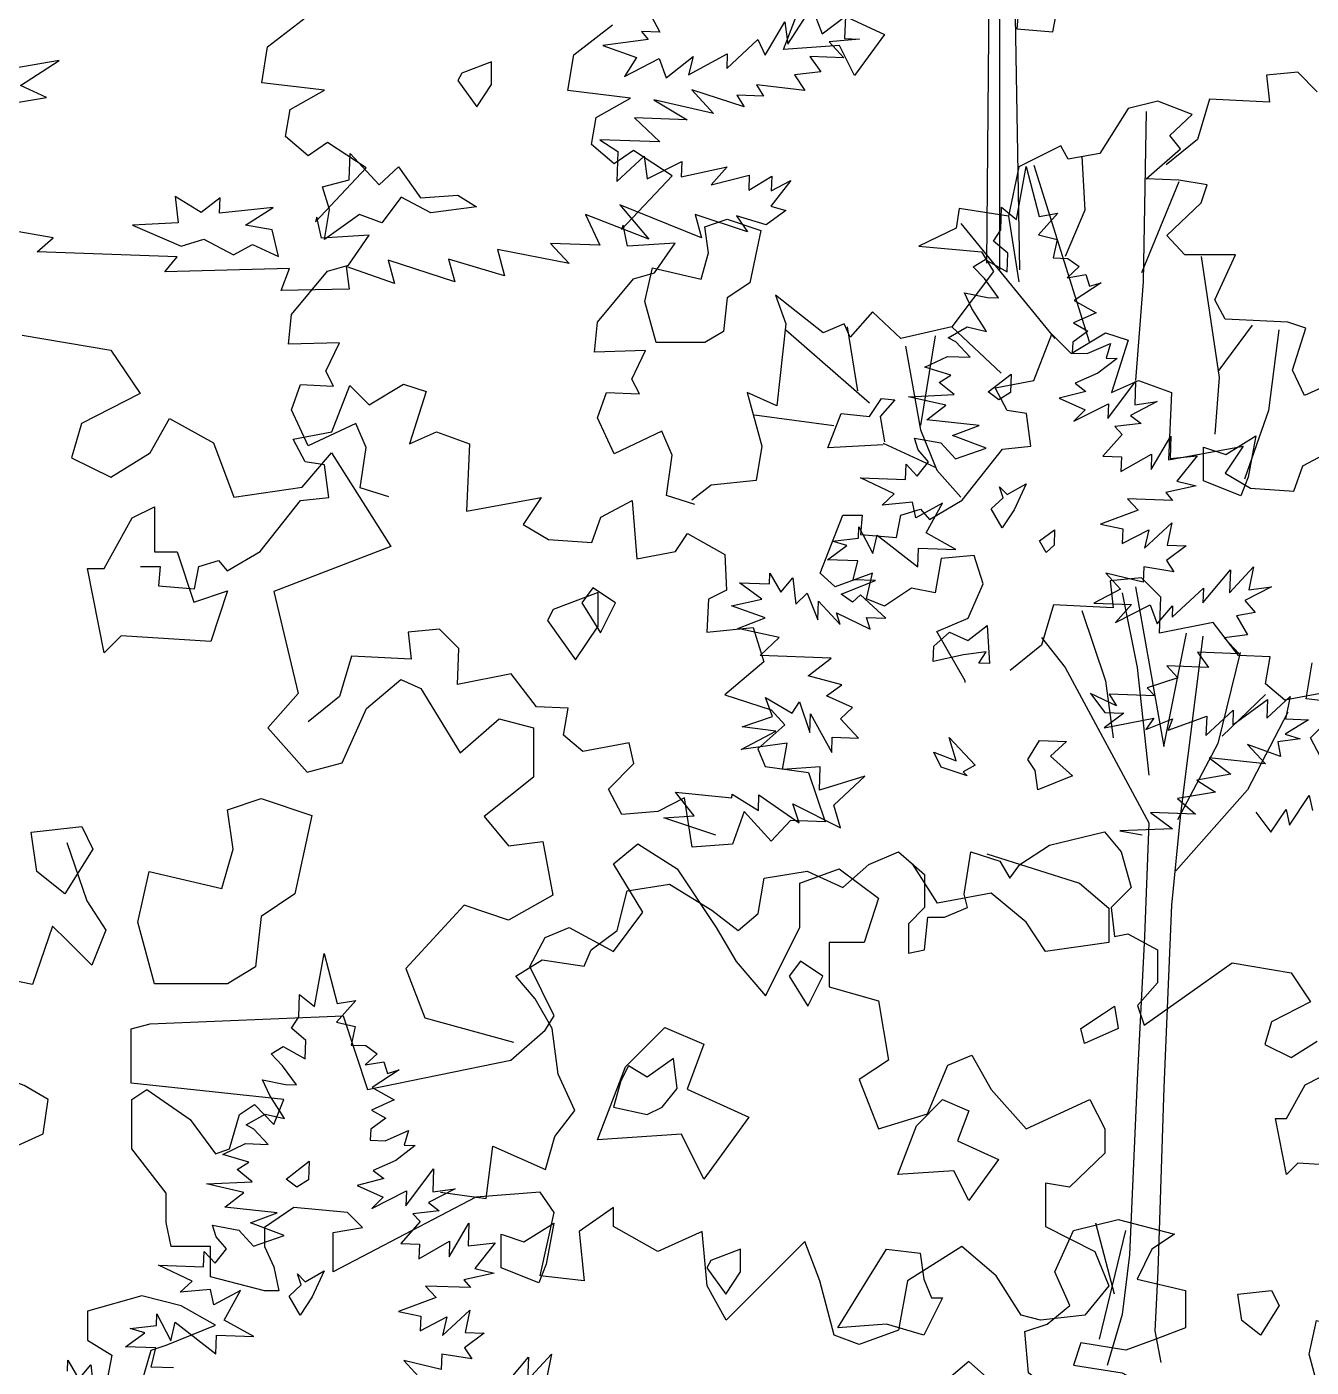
# Model space of a CAD drawing. Header units: inches. Extents: x -11 to 128, y 7 to 56.
# Drawn here: x 60.8733 to 61.2803, y 22.0863 to 22.5109 of the extents above; entities that cross this region are included whole.
import ezdxf

# ---------------------------------------------------------------- set-up
doc = ezdxf.new("R2010")
doc.units = ezdxf.units.IN
doc.header["$MEASUREMENT"] = 0
doc.layers.add('CAY', color=94, linetype='Continuous')
doc.layers.add('CAY-3', color=61, linetype='Continuous')
picture_1 = doc.add_image_def('image1.jpg', size_in_pixel=(1680, 1093))

# ---------------------------------------------------------------- blocks, each defined once
blk = doc.blocks.new('A$C76451831')
at = {"layer": 'CAY'}
for p, q in [((4659.22, 1729.96), (4665.97, 1767.35)), ((4665.97, 1767.35), (4675.16, 1732.12)), ((4648.09, 1722.64), (4648.64, 1738.49)), ((4648.64, 1738.49), (4659.22, 1729.96)), ((4688.38, 1734.38), (4674.7, 1718.99)), ((4675.16, 1732.12), (4688.38, 1734.38)), ((4642.83, 1714.67), (4648.09, 1722.64)), ((4652.95, 1706.15), (4642.83, 1714.67)), ((4674.7, 1718.99), (4687.73, 1715.82)), ((4687.73, 1715.82), (4685.01, 1702.77)), ((4652.49, 1693.02), (4652.95, 1706.15)), ((4685.01, 1702.77), (4695.42, 1702.4)), ((4628.6, 1696.58), (4636.94, 1701.73)), ((4636.46, 1688.14), (4628.6, 1696.58)), ((4636.94, 1701.73), (4652.49, 1693.02)), ((4703.37, 1696.69), (4694.94, 1688.82)), ((4695.42, 1702.4), (4703.37, 1696.69)), ((4646.41, 1674.65), (4636.46, 1688.14)), ((4694.94, 1688.82), (4708.16, 1691.08)), ((4718.84, 1685.27), (4699.82, 1672.78)), ((4708.16, 1691.08), (4710.59, 1682.83)), ((4710.59, 1682.83), (4718.84, 1685.27)), ((4627.57, 1667.15), (4622.52, 1678.2)), ((4622.52, 1678.2), (4638.72, 1674.92)), ((4638.72, 1674.92), (4646.41, 1674.65)), ((4637.88, 1650.92), (4627.57, 1667.15)), ((4699.82, 1672.78), (4715.38, 1664.08)), ((4715.38, 1664.08), (4699.27, 1656.94)), ((4699.27, 1656.94), (4709.49, 1651.14)), ((3957.41, 1648.35), (4019.91, 1637.74)), ((4610.99, 1646.42), (4624.4, 1654.11)), ((4616.33, 1643.51), (4610.99, 1646.42)), ((4624.4, 1654.11), (4637.88, 1650.92)), ((4709.49, 1651.14), (4698.79, 1643.35)), ((4019.91, 1637.74), (4040.55, 1607.06)), ((4626.37, 1632.73), (4616.33, 1643.51)), ((4698.79, 1643.35), (4698.52, 1635.65)), ((4708.93, 1635.29), (4725.5, 1642.42)), ((4725.5, 1642.42), (4722.42, 1632.1)), ((4594.41, 1625.69), (4610.53, 1633.29)), ((4610.53, 1633.29), (4626.37, 1632.73)), ((4698.52, 1635.65), (4708.93, 1635.29)), ((4730.11, 1631.83), (4716.61, 1621.42)), ((4722.42, 1632.1), (4730.11, 1631.83)), ((4612.79, 1620.06), (4594.41, 1625.69)), ((4604.45, 1614.91), (4612.79, 1620.06)), ((4716.61, 1621.42), (4700.5, 1614.28)), ((4615.03, 1606.38), (4604.45, 1614.91)), ((4708, 1608.58), (4689.26, 1603.79)), ((4700.5, 1614.28), (4708, 1608.58)), ((4723.65, 1589.44), (4743.14, 1615.51)), ((4743.14, 1615.51), (4742.57, 1599.21)), ((4040.55, 1607.06), (3999.28, 1585.83)), ((4582.8, 1604.79), (4615.03, 1606.38)), ((4609.33, 1598.88), (4582.8, 1604.79)), ((4595.82, 1588.47), (4609.33, 1598.88)), ((4689.26, 1603.79), (4707.54, 1595.45)), ((4699.56, 1587.56), (4724.01, 1599.86)), ((4724.01, 1599.86), (4723.65, 1589.44)), ((4758.5, 1601.37), (4739.58, 1591.61)), ((4742.57, 1599.21), (4758.5, 1601.37)), ((4047.62, 1565.18), (4061.19, 1589.37)), ((4061.19, 1589.37), (4092.44, 1572.26)), ((4707.54, 1595.45), (4699.56, 1587.56)), ((4739.58, 1591.61), (4747.09, 1585.91)), ((3999.28, 1585.83), (3992.2, 1561.64)), ((4632.84, 1584.45), (4595.82, 1588.47)), ((4614.02, 1577.41), (4632.84, 1584.45)), ((4747.09, 1585.91), (4728.44, 1583.84)), ((4728.44, 1583.84), (4733.68, 1578.21)), ((4092.44, 1572.26), (4106.59, 1533.92)), ((4587.22, 1575.62), (4605.68, 1572.26)), ((4589.65, 1567.38), (4587.22, 1575.62)), ((4605.68, 1572.26), (4616.16, 1561.01)), ((4637.72, 1568.42), (4614.02, 1577.41)), ((4733.68, 1578.21), (4720, 1562.82)), ((4754.11, 1553.47), (4768.07, 1577.01)), ((4768.07, 1577.01), (4767.52, 1561.16)), ((3992.2, 1561.64), (4019.91, 1548.08)), ((4019.91, 1548.08), (4047.62, 1565.18)), ((4154.94, 1541), (4175.57, 1565.18)), ((4175.57, 1565.18), (4217.44, 1499.12)), ((4597.06, 1558.96), (4589.65, 1567.38)), ((4616.16, 1561.01), (4637.72, 1568.42)), ((4720, 1562.82), (4733.12, 1562.37)), ((4732.76, 1551.95), (4754.49, 1564.34)), ((4733.12, 1562.37), (4732.76, 1551.95)), ((4754.49, 1564.34), (4754.11, 1553.47)), ((4767.52, 1561.16), (4786.63, 1563.22)), ((4786.63, 1563.22), (4772.4, 1545.13)), ((4580.76, 1546.38), (4581.14, 1557.25)), ((4581.14, 1557.25), (4589, 1548.81)), ((4589, 1548.81), (4597.06, 1558.96)), ((4572.7, 1536.23), (4549.08, 1547.49)), ((4549.08, 1547.49), (4580.76, 1546.38)), ((4785.88, 1541.94), (4764.42, 1537.25)), ((4772.4, 1545.13), (4785.88, 1541.94)), ((4106.59, 1533.92), (4154.94, 1541)), ((4564.27, 1528.37), (4572.7, 1536.23)), ((4769.21, 1531.64), (4737.53, 1532.75)), ((4737.53, 1532.75), (4744.95, 1524.78)), ((4764.42, 1537.25), (4769.21, 1531.64)), ((4585.64, 1530.34), (4564.27, 1528.37)), ((4587.97, 1519.38), (4585.64, 1530.34)), ((4606.91, 1529.6), (4587.97, 1519.38)), ((4595.3, 1508.7), (4606.91, 1529.6)), ((4744.95, 1524.78), (4718.32, 1514.83)), ((4718.32, 1514.83), (4734.07, 1511.56)), ((4749.45, 1497.88), (4768.66, 1515.79)), ((4768.66, 1515.79), (4765.39, 1500.04)), ((4528.94, 1502.86), (4547.59, 1504.92)), ((4547.59, 1504.92), (4547.88, 1513.07)), ((4547.88, 1513.07), (4557.64, 1494.15)), ((4557.64, 1494.15), (4560.81, 1507.18)), ((4560.81, 1507.18), (4589.49, 1484.87)), ((4616.2, 1497.09), (4595.3, 1508.7)), ((4734.07, 1511.56), (4733.7, 1501.15)), ((4733.7, 1501.15), (4752.62, 1510.91)), ((4752.62, 1510.91), (4749.45, 1497.88)), ((4217.44, 1499.12), (4134.89, 1467.27)), ((4525.77, 1489.82), (4539.26, 1499.78)), ((4539.26, 1499.78), (4528.94, 1502.86)), ((4589.49, 1484.87), (4589.95, 1498.01)), ((4589.95, 1498.01), (4616.2, 1497.09)), ((4778.96, 1499.57), (4765.01, 1489.17)), ((4765.39, 1500.04), (4778.96, 1499.57)), ((4547.04, 1489.08), (4525.77, 1489.82)), ((4543.85, 1475.59), (4547.04, 1489.08)), ((4765.01, 1489.17), (4770.17, 1481.29)), ((4484.84, 1472.66), (4485.11, 1480.36)), ((4485.11, 1480.36), (4492.79, 1466.94)), ((4492.79, 1466.94), (4501.3, 1477.07)), ((4501.3, 1477.07), (4503.37, 1458.42)), ((4722.1, 1480.24), (4732.58, 1469)), ((4748.61, 1473.88), (4722.1, 1480.24)), ((4748.99, 1484.74), (4748.61, 1473.88)), ((4770.17, 1481.29), (4748.99, 1484.74)), ((4790.7, 1459.26), (4810.09, 1482.61)), ((4809.52, 1466.31), (4826.48, 1484.76)), ((4810.09, 1482.61), (4809.52, 1466.31)), ((4826.48, 1484.76), (4823.2, 1468.55)), ((4134.89, 1467.27), (4151.99, 1395.3)), ((4463.57, 1473.41), (4484.84, 1472.66)), ((4479.48, 1461.97), (4463.57, 1473.41)), ((4503.37, 1458.42), (4511.35, 1466.3)), ((4511.35, 1466.3), (4518.85, 1447.45)), ((4535.34, 1465.46), (4559.69, 1475.04)), ((4559.69, 1475.04), (4543.85, 1475.59)), ((4732.58, 1469), (4713.66, 1459.23)), ((4769.05, 1449.14), (4791.06, 1469.68)), ((4791.06, 1469.68), (4790.7, 1459.26)), ((4839.13, 1470.72), (4820.21, 1460.95)), ((4823.2, 1468.55), (4839.13, 1470.72)), ((4458.02, 1457.28), (4479.48, 1461.97)), ((4481.74, 1448.74), (4458.02, 1457.28)), ((4518.85, 1447.45), (4519.31, 1460.58)), ((4519.31, 1460.58), (4534.6, 1444.18)), ((4543.3, 1459.74), (4535.34, 1465.46)), ((4548.92, 1464.98), (4543.3, 1459.74)), ((4566.92, 1448.49), (4548.92, 1464.98)), ((4713.66, 1459.23), (4740.37, 1458.3)), ((4740.37, 1458.3), (4729.04, 1445.55)), ((4729.04, 1445.55), (4753.49, 1457.84)), ((4753.49, 1457.84), (4758.46, 1444.52)), ((4758.46, 1444.52), (4769.33, 1457.29)), ((4769.33, 1457.29), (4769.05, 1449.14)), ((4820.21, 1460.95), (4827.62, 1452.53)), ((4462.44, 1441.26), (4481.74, 1448.74)), ((4534.6, 1444.18), (4532.16, 1452.42)), ((4532.16, 1452.42), (4555.77, 1440.72)), ((4555.77, 1440.72), (4553.34, 1448.96)), ((4553.34, 1448.96), (4566.92, 1448.49)), ((4827.62, 1452.53), (4814.4, 1450.27)), ((4814.4, 1450.27), (4822.09, 1436.86)), ((4491.67, 1434.8), (4462.44, 1441.26)), ((4478.09, 1422.12), (4491.67, 1434.8)), ((4822.09, 1436.86), (4805.7, 1434.71)), ((4805.7, 1434.71), (4816.18, 1423.46)), ((4528.33, 1420.37), (4478.09, 1422.12)), ((4512.03, 1407.79), (4528.33, 1420.37)), ((4786.77, 1424.49), (4794.55, 1413.79)), ((4816.18, 1423.46), (4786.77, 1424.49)), ((4794.55, 1413.79), (4765.13, 1414.82)), ((4765.13, 1414.82), (4772.99, 1406.39)), ((4200.34, 1384.68), (4224.51, 1405.33)), ((4224.51, 1405.33), (4238.66, 1398.84)), ((4535.82, 1401.52), (4512.03, 1407.79)), ((4525.13, 1393.74), (4535.82, 1401.52)), ((4772.99, 1406.39), (4751.45, 1399.43)), ((4151.99, 1395.3), (4130.76, 1371.12)), ((4238.66, 1398.84), (4266.37, 1353.42)), ((4487.01, 1379.2), (4482.04, 1392.52)), ((4482.04, 1392.52), (4500.68, 1381.44)), ((4543.42, 1385.39), (4525.13, 1393.74)), ((4711.43, 1395.39), (4721.38, 1381.9)), ((4729.7, 1386.59), (4711.43, 1395.39)), ((4724.56, 1394.93), (4729.7, 1386.59)), ((4756.69, 1393.81), (4724.56, 1394.93)), ((4751.45, 1399.43), (4756.69, 1393.81)), ((4811.71, 1373.3), (4836.35, 1391.03)), ((4835.89, 1377.9), (4852.29, 1393.19)), ((4836.35, 1391.03), (4835.89, 1377.9)), ((4852.29, 1393.19), (4849.02, 1377.44)), ((4183.24, 1346.34), (4200.34, 1384.68)), ((4500.68, 1381.44), (4505.95, 1389.42)), ((4505.95, 1389.42), (4513.35, 1367.85)), ((4534.99, 1377.52), (4543.42, 1385.39)), ((4734.96, 1381.42), (4721, 1371.03)), ((4721.38, 1381.9), (4734.96, 1381.42)), ((4792.87, 1365.8), (4812.08, 1383.71)), ((4812.08, 1383.71), (4811.71, 1373.3)), ((4266.37, 1353.42), (4294.09, 1377.61)), ((4294.09, 1377.61), (4318.26, 1371.12)), ((4465.45, 1371.79), (4487.01, 1379.2)), ((4489.36, 1368.69), (4465.45, 1371.79)), ((4513.35, 1367.85), (4513.81, 1380.98)), ((4513.81, 1380.98), (4528.72, 1353.72)), ((4547.65, 1363.94), (4534.99, 1377.52)), ((4721, 1371.03), (4756.14, 1377.96)), ((4756.14, 1377.96), (4750.42, 1370)), ((4750.42, 1370), (4769.26, 1377.5)), ((4766.26, 1369.45), (4793.35, 1379.38)), ((4769.26, 1377.5), (4766.26, 1369.45)), ((4793.35, 1379.38), (4792.87, 1365.8)), ((4865.31, 1376.87), (4848.64, 1366.57)), ((4849.02, 1377.44), (4865.31, 1376.87)), ((4130.76, 1371.12), (4158.47, 1339.85)), ((4318.26, 1371.12), (4318.26, 1336.32)), ((4464.9, 1355.94), (4489.36, 1368.69)), ((4528.72, 1353.72), (4529.1, 1364.58)), ((4529.1, 1364.58), (4547.65, 1363.94)), ((4859.4, 1363.48), (4843.47, 1361.31)), ((4848.64, 1366.57), (4859.4, 1363.48)), ((4497.23, 1360.26), (4464.9, 1355.94)), ((4493.86, 1341.79), (4497.23, 1360.26)), ((4822.1, 1359.34), (4834.77, 1345.75)), ((4845.37, 1350.82), (4822.1, 1359.34)), ((4843.47, 1361.31), (4845.37, 1350.82)), ((4158.47, 1339.85), (4183.24, 1346.34)), ((4520.66, 1343.57), (4493.86, 1341.79)), ((4520.09, 1327.27), (4520.66, 1343.57)), ((4834.77, 1345.75), (4795.03, 1349.86)), ((4795.03, 1349.86), (4810.5, 1338.44)), ((4318.26, 1336.32), (4283.47, 1308.59)), ((4552.15, 1337.03), (4520.09, 1327.27)), ((4530.14, 1316.49), (4552.15, 1337.03)), ((4810.5, 1338.44), (4786.33, 1334.29)), ((4786.33, 1334.29), (4799.63, 1325.67)), ((4431.54, 1309.06), (4418.53, 1325.83)), ((4418.53, 1325.83), (4458.27, 1321.72)), ((4458.27, 1321.72), (4458.36, 1324.44)), ((4458.36, 1324.44), (4476.99, 1312.91)), ((4799.63, 1325.67), (4772.73, 1321.17)), ((4476.99, 1312.91), (4477.37, 1323.78)), ((4477.37, 1323.78), (4505.69, 1304.2)), ((4501.17, 1317.5), (4535.01, 1300.46)), ((4505.69, 1304.2), (4501.17, 1317.5)), ((4535.01, 1300.46), (4530.14, 1316.49)), ((4772.73, 1321.17), (4785.5, 1310.3)), ((4851.84, 1302.54), (4865.71, 1323.36)), ((4865.71, 1323.36), (4868.06, 1312.85)), ((4283.47, 1308.59), (4300.57, 1287.95)), ((4410.19, 1307.54), (4431.54, 1309.06)), ((4446.93, 1295.37), (4410.19, 1307.54)), ((4753.81, 1311.4), (4769.28, 1299.98)), ((4785.5, 1310.3), (4753.81, 1311.4)), ((4828.14, 1311.53), (4838.52, 1297.56)), ((4838.52, 1297.56), (4849.5, 1313.5)), ((4849.5, 1313.5), (4851.84, 1302.54)), ((4682.3, 1288.37), (4721.22, 1297.81)), ((4721.22, 1297.81), (4733.01, 1283.65)), ((4769.28, 1299.98), (4732.07, 1298.56)), ((4732.07, 1298.56), (4747.83, 1295.74)), ((4300.57, 1287.95), (4324.75, 1290.9)), ((4324.75, 1290.9), (4331.82, 1253.15)), ((4661.47, 1274.61), (4682.3, 1288.37)), ((4554.94, 1274.61), (4575.78, 1283.65)), ((4575.78, 1283.65), (4594.25, 1267.53)), ((4622.16, 1253.76), (4626.88, 1283.65)), ((4626.88, 1283.65), (4647.32, 1276.97)), ((4733.01, 1283.65), (4740.09, 1258.48)), ((4481.05, 1265.17), (4511.31, 1269.89)), ((4511.31, 1269.89), (4536.47, 1258.48)), ((4536.47, 1258.48), (4554.94, 1274.61)), ((4647.32, 1276.97), (4654.39, 1265.17)), ((4654.39, 1265.17), (4661.47, 1274.61)), ((4384.35, 1256.12), (4414.22, 1260.84)), ((4414.22, 1260.84), (4444.1, 1242.36)), ((4476.72, 1240), (4481.05, 1265.17)), ((4594.25, 1267.53), (4594.25, 1244.33)), ((4740.09, 1258.48), (4725.93, 1244.33)), ((4331.82, 1253.15), (4300.57, 1235.45)), ((4377.27, 1228.2), (4384.35, 1256.12)), ((4624.52, 1244.33), (4622.16, 1253.76)), ((4269.32, 1246.07), (4228.05, 1201.24)), ((4300.57, 1235.45), (4269.32, 1246.07)), ((4444.1, 1242.36), (4462.57, 1228.2)), ((4462.57, 1228.2), (4476.72, 1240)), ((4594.25, 1244.33), (4582.85, 1232.92)), ((4608.4, 1237.64), (4624.52, 1244.33)), ((4725.93, 1244.33), (4728.29, 1223.88)), ((4582.85, 1232.92), (4582.85, 1212.08)), ((4594.25, 1214.44), (4596.61, 1237.64)), ((4596.61, 1237.64), (4608.4, 1237.64)), ((4358.8, 1214.44), (4377.27, 1228.2)), ((4728.29, 1223.88), (4737.73, 1225.84)), ((4737.73, 1225.84), (4758.56, 1214.44)), ((4354.08, 1203.04), (4358.8, 1214.44)), ((4582.85, 1212.08), (4594.25, 1214.44)), ((4758.56, 1214.44), (4758.56, 1191.24)), ((4305.73, 1195.96), (4324.21, 1207.36)), ((4324.21, 1207.36), (4354.08, 1203.04)), ((4749.13, 1161.35), (4811.23, 1205.4)), ((4811.23, 1205.4), (4852.9, 1198.32)), ((4228.05, 1201.24), (4241.61, 1166.44)), ((4319.49, 1179.83), (4305.73, 1195.96)), ((4852.9, 1198.32), (4866.66, 1177.87)), ((4758.56, 1191.24), (4744.41, 1175.12)), ((4331.28, 1158.99), (4319.49, 1179.83)), ((4744.41, 1175.12), (4749.13, 1161.35)), ((4866.66, 1177.87), (4839.14, 1163.71)), ((4241.61, 1166.44), (4304.11, 1149.33)), ((4839.14, 1163.71), (4834.43, 1147.59)), ((4335.61, 1126.75), (4331.28, 1158.99)), ((4834.43, 1147.59), (4852.9, 1138.54)), ((4852.9, 1138.54), (4871.37, 1149.95)), ((4347.4, 1101.19), (4335.61, 1126.75)), ((4333.25, 1082.7), (4347.4, 1101.19)), ((4326.56, 1059.5), (4333.25, 1082.7)), ((4284.9, 1039.05), (4289.61, 1076.02)), ((4289.61, 1076.02), (4326.56, 1059.5)), ((4252.67, 1043.38), (4284.9, 1039.05)), ((4728.34, 971.46), (4715.14, 1021.63)), ((4717.78, 939.77), (4736.26, 1016.34)), ((4647.32, 135.38), (4647.32, 419.7)), ((4638.28, 140.1), (4640.64, 408.29)), ((4661.47, 135.38), (4656.75, 405.93))]:
    blk.add_line(p, q, dxfattribs=at)
for points in [[(4216, 1534.28), (4195.96, 1540.61), (4200.18, 1569.09), (4192.8, 1585.96), (4159.05, 1570.14), (4147.45, 1595.45), (4153.77, 1613.38), (4176.98, 1612.33), (4171.7, 1622.87), (4181.2, 1642.91), (4145.34, 1641.86), (4147.45, 1662.95), (4172.76, 1693.54), (4187.52, 1697.76), (4202.29, 1718.85), (4168.54, 1716.74), (4165.38, 1731.51), (4164.32, 1728.34), (4200.18, 1766.31), (4172.76, 1784.24), (4159.05, 1774.75), (4143.23, 1788.46), (4146.39, 1807.45), (4170.65, 1821.16), (4126.35, 1826.43), (4130.57, 1851.74), (4157.99, 1872.84)], [(4907.85, 1386.37), (4863.56, 1391.65), (4867.78, 1416.96)], [(4680.01, 1494.86), (4675.32, 1503.18), (4686.01, 1510.97), (4685.63, 1500.1), (4680.01, 1494.86)], [(529.97, 749.26), (509.93, 755.59), (514.15, 784.06), (506.77, 800.94), (473.02, 785.12), (461.42, 810.43), (467.75, 828.36), (490.95, 827.3), (485.68, 837.85), (495.17, 857.89), (459.31, 856.84), (461.42, 877.93), (486.73, 908.52), (501.5, 912.73), (516.26, 933.83), (482.51, 931.72), (479.35, 946.48), (478.29, 943.32), (514.15, 981.29), (486.73, 999.22), (473.02, 989.73), (457.2, 1003.44), (460.36, 1022.42), (484.62, 1036.13), (440.32, 1041.41), (444.54, 1066.72), (471.97, 1087.81)], [(3947.56, 252.62), (3974.45, 257.12), (3956.16, 265.46), (3983.51, 283.09), (3919.24, 272.19)], [(3989.34, 917.11), (3989.61, 924.8), (3997.3, 911.39), (4005.81, 921.52), (4007.87, 902.86)], [(4064.19, 919.48), (4048.35, 920.03), (4051.54, 933.52), (4030.27, 934.26), (4043.76, 944.22), (4033.44, 947.3), (4052.09, 949.37), (4052.38, 957.52), (4062.14, 938.59), (4065.31, 951.63), (4093.99, 929.32), (4094.45, 942.45), (4120.7, 941.53), (4099.81, 953.14), (4111.41, 974.04), (4092.48, 963.83), (4090.14, 974.79), (4068.77, 972.81), (4077.2, 980.68), (4053.58, 991.93), (4085.26, 990.82), (4085.64, 1001.69), (4093.5, 993.26), (4101.56, 1003.4), (4094.15, 1011.82), (4091.72, 1020.07), (4110.18, 1016.7), (4120.67, 1005.45), (4142.22, 1012.86), (4118.52, 1021.85), (4137.34, 1028.9), (4100.33, 1032.91), (4113.83, 1043.32), (4087.3, 1049.23), (4119.53, 1050.83), (4108.95, 1059.36), (4117.29, 1064.51), (4098.91, 1070.13), (4115.03, 1077.73), (4130.87, 1077.18), (4120.83, 1087.96), (4115.49, 1090.86), (4128.9, 1098.55), (4142.38, 1095.36), (4132.08, 1111.59), (4127.02, 1122.65), (4143.22, 1119.36), (4150.92, 1119.09), (4140.97, 1132.59), (4133.1, 1141.02), (4141.44, 1146.17), (4157, 1137.47), (4157.45, 1150.6), (4147.33, 1159.11), (4152.59, 1167.09), (4153.15, 1182.93), (4163.72, 1174.4), (4170.47, 1211.8), (4179.66, 1176.57), (4192.88, 1178.83), (4179.2, 1163.44), (4192.23, 1160.26), (4189.51, 1147.21), (4199.92, 1146.85), (4207.88, 1141.13), (4199.45, 1133.26), (4212.67, 1135.52), (4215.1, 1127.28), (4223.34, 1129.71), (4204.32, 1117.23), (4219.88, 1108.52), (4203.77, 1101.38), (4213.99, 1095.58), (4203.3, 1087.8), (4203.03, 1080.1), (4213.44, 1079.74), (4230, 1086.86), (4226.92, 1076.54), (4234.61, 1076.28), (4221.11, 1065.87), (4205, 1058.72), (4212.5, 1053.02), (4193.76, 1048.24), (4212.04, 1039.89), (4204.07, 1032.01), (4228.51, 1044.3), (4228.15, 1033.89), (4247.64, 1059.95), (4247.07, 1043.65), (4263, 1045.82), (4244.08, 1036.05), (4251.59, 1030.35), (4232.94, 1028.28), (4238.18, 1022.66), (4224.5, 1007.27), (4237.63, 1006.81), (4237.26, 996.4), (4258.99, 1008.78), (4258.61, 997.92), (4272.58, 1021.46), (4272.02, 1005.61), (4291.13, 1007.66), (4276.9, 989.57), (4290.38, 986.38), (4268.92, 981.69), (4273.71, 976.08), (4242.03, 977.19), (4249.45, 969.22), (4222.82, 959.27), (4238.57, 956), (4238.21, 945.59), (4257.13, 955.36), (4253.95, 942.32), (4273.16, 960.24), (4269.89, 944.48), (4283.47, 944.01), (4269.51, 933.62), (4274.67, 925.73), (4253.49, 929.19), (4253.11, 918.32), (4226.6, 924.69), (4237.08, 913.44)], [(4295.2, 903.71), (4314.59, 927.06), (4314.03, 910.76), (4330.98, 929.2), (4327.7, 913)], [(4397.24, 322.14), (4407.46, 303.2), (4394.33, 303.65), (4399.12, 298.05), (4367.25, 293.72), (4390.97, 285.19), (4382.35, 271.89), (4406.81, 284.63), (4411.76, 270.86), (4430.87, 286.06), (4427.7, 273.02), (4454.96, 287.94), (4454.59, 277.52), (4476.61, 298.06), (4481.66, 287), (4495.62, 310.54), (4497.79, 294.6), (4514.56, 320.76), (4522.06, 301.91), (4538.36, 314.49), (4537.8, 298.64), (4548.21, 298.28), (4526.85, 296.31), (4537.33, 285.06), (4513.34, 285.9), (4521.13, 275.2), (4502.47, 273.13), (4509.79, 262), (4475.49, 265.91), (4480.65, 258.03), (4461.64, 258.69), (4466.79, 250.35), (4430.05, 262.51), (4445.32, 245.66), (4403.06, 255.3), (4426.59, 241.33), (4389.48, 242.62), (4407.47, 225.68), (4364.92, 227.16), (4377.78, 219.01), (4377.04, 197.72), (4396.24, 215.64), (4398.4, 199.7), (4422.85, 211.99), (4422.47, 201.12), (4454.89, 208.15), (4443.57, 195.4), (4470.54, 202.17), (4470.18, 191.75), (4486.38, 201.61), (4486.02, 191.2), (4499.87, 198.42), (4485.64, 180.33), (4496.41, 177.24), (4482.46, 167.3), (4461.38, 173.47), (4469.15, 162.32), (4432.42, 174.48), (4436.83, 158.01), (4379.18, 181.33), (4399.63, 157.04), (4354.93, 174.47), (4365.05, 152.81), (4330.2, 154.03), (4343.3, 139.97), (4292.89, 149.89), (4297.68, 131.14), (4258.21, 142.94), (4262.64, 126.92), (4215.59, 142.16), (4220, 125.69), (4185.98, 137.76), (4188.14, 121.81), (4140.07, 120.77), (4146.06, 136.43), (4058.06, 134.06), (4066.59, 144.65), (3967.92, 148.09), (3979.15, 158.13), (3899.42, 171.79)], [(979.27, 834.69), (960.29, 826.25), (951.85, 844.18), (961.34, 873.71), (948.68, 877.93), (904.39, 880.04), (897, 893.75), (911.77, 925.39), (875.91, 925.39), (863.25, 939.1), (887.51, 962.3), (891.73, 974.96), (871.69, 978.12), (848.49, 979.18), (872.75, 1000.27), (865.36, 1009.77), (881.18, 1024.53), (856.93, 1034.02), (835.83, 1028.75), (815.79, 997.11), (793.65, 992.89), (788.37, 1002.38), (758.84, 987.62), (751.46, 952.81), (716.65, 958.09), (714.54, 944.37), (688.18, 931.72), (732.47, 927.5), (740.91, 913.79), (711.38, 874.77), (675.52, 866.33), (655.48, 885.31), (639.66, 867.38), (635.44, 876.87), (620.68, 870.55), (586.93, 896.91), (594.31, 876.87), (587.98, 818.87), (566.89, 828.36), (577.43, 790.39), (573.22, 766.13), (541.57, 762.97), (527.86, 752.42)], [(848.49, 1026.64), (846.38, 906.41), (841.11, 836.8)], [(803.14, 995), (805.25, 957.03), (791.54, 924.34)], [(769.39, 988.67), (808.41, 864.22)], [(871.69, 977.07), (845.32, 912.73)], [(717.71, 947.54), (784.15, 866.33)], [(751.46, 952.81), (758.84, 906.41)], [(887.51, 924.34), (900.17, 838.91), (897, 798.83)], [(594.31, 872.66), (653.37, 820.98)], [(634.39, 741.87), (648.1, 741.87), (647.04, 728.16), (672.36, 726.05), (675.52, 741.87), (689.23, 746.09), (695.56, 738.71), (718.76, 752.42), (747.24, 788.28), (767.28, 790.39), (764.11, 813.59), (750.4, 815.7), (741.97, 831.52), (769.39, 836.8), (782.04, 869.49), (795.75, 855.78), (820.01, 870.55), (835.83, 865.27), (824.23, 828.36), (843.22, 836.8), (866.42, 828.36), (864.31, 780.9), (917.04, 790.39), (904.39, 771.41), (922.32, 760.86), (952.9, 758.75), (959.23, 776.68), (981.38, 788.28)], [(974, 566.8), (964.5, 584.73), (982.43, 602.66)], [(979.27, 617.42), (946.57, 611.09), (932.86, 622.69), (936.03, 641.68), (913.88, 642.73), (895.95, 665.94), (857.98, 658.55), (859.04, 683.87), (845.32, 697.58), (823.18, 695.47), (825.29, 676.48), (783.1, 678.59), (774.66, 650.12), (752.51, 632.19)], [(637.55, 874.77), (644.93, 829.41)], [(711.38, 874.77), (746.18, 842.07)], [(923.37, 875.82), (899.11, 843.12)], [(942.36, 872.66), (934.97, 815.7), (918.1, 767.19)], [(678.68, 861.05), (689.23, 801.99), (700.83, 773.52), (717.71, 754.53)], [(699.78, 868.44), (689.23, 805.16)], [(662.86, 791.44), (623.84, 789.34), (633.33, 813.59), (653.37, 811.48), (661.81, 824.14), (671.3, 823.09), (660.75, 811.48), (663.92, 793.55)], [(572.16, 812.54), (628.06, 805.16)], [(662.86, 792.5), (699.78, 775.62)], [(720.87, 623.75), (720.87, 624.8), (700.83, 659.61), (722.98, 669.1), (733.53, 693.36), (727.2, 713.4), (704, 711.29), (699.78, 687.03), (682.9, 690.19), (663.92, 677.54), (651.26, 682.81), (655.48, 700.74), (629.11, 691.25), (618.57, 700.74), (634.39, 741.87)], [(841.11, 691.25), (861.15, 578.4), (876.97, 658.55)], [(831.61, 687.03), (842.16, 634.3), (850.6, 558.36)], [(803.14, 674.37), (820.01, 624.8), (825.29, 584.73)], [(774.66, 655.39), (791.54, 634.3), (850.6, 524.61), (847.43, 444.45), (842.16, 343.2), (836.89, 219.8), (831.61, 177.62), (821.07, 141.76)], [(888.57, 656.44), (872.75, 530.94), (866.42, 466.6), (861.15, 337.93), (856.93, 208.2), (854.82, 166.02), (859.04, 143.87)], [(914.93, 644.84), (899.11, 580.51), (870.64, 526.72)], [(932.86, 615.31), (902.28, 585.78)], [(948.68, 602.66), (920.21, 547.81), (869.58, 490.86)]]:
    blk.add_lwpolyline(points, dxfattribs=at)
for points in [[(4507.91, 1884.31), (4526.38, 1902.79), (4544.85, 1894.87), (4536.94, 1873.75), (4565.97, 1860.55), (4544.85, 1831.5), (4534.3, 1852.63), (4494.71, 1849.98)], [(4267.54, 1833.17), (4264.9, 1827.89), (4278.1, 1809.4), (4288.66, 1825.25), (4288.66, 1841.09)], [(4396.9, 1672.02), (4402.18, 1695.78), (4436.49, 1687.86), (4441.77, 1706.34), (4439.13, 1724.83), (4454.96, 1730.11), (4478.72, 1722.19), (4470.8, 1685.22), (4454.96, 1674.66), (4452.32, 1650.9), (4439.13, 1642.98), (4404.82, 1642.98)], [(4639.11, 1608.26), (4655.41, 1620.84), (4654.95, 1607.71), (4646.62, 1602.56)], [(4791, 1545.5), (4791, 1569.26), (4806.84, 1563.98), (4827.95, 1577.18), (4822.67, 1548.14), (4817.39, 1534.94)], [(4641.21, 1525.68), (4649.64, 1533.55), (4647.2, 1541.34), (4652.44, 1535.72), (4665.85, 1543.41), (4657.51, 1525.11), (4648.9, 1512.27)], [(4034.98, 1519.24), (4050.81, 1527.16), (4050.81, 1495.47), (4066.65, 1495.47), (4078.52, 1459.83), (4102.28, 1467.75), (4090.4, 1432.11), (4027.06, 1436.07), (4015.18, 1424.19), (4003.31, 1483.59), (4015.18, 1483.59)], [(4376.02, 1459.35), (4360.18, 1469.91), (4352.26, 1459.35), (4365.46, 1438.22)], [(4640.12, 1416.47), (4632.42, 1416.74), (4637.69, 1424.71), (4621.75, 1422.55), (4600.29, 1417.86), (4600.67, 1428.72), (4611.89, 1438.76), (4624.83, 1432.87), (4638.34, 1443.28)], [(4624.21, 1337.24), (4605.84, 1343.32), (4600.78, 1353.92), (4616.43, 1347.93), (4611.56, 1364.42), (4629.91, 1344.74), (4621.59, 1340.05)], [(4672.37, 1340.99), (4667.21, 1348.88), (4675.38, 1362.19), (4694.39, 1361.53), (4683.15, 1351.04), (4698.53, 1337.36), (4674.16, 1327.33)], [(4038.94, 1234.08), (4046.85, 1269.73), (4098.32, 1257.84), (4106.24, 1285.57), (4102.28, 1313.29), (4126.03, 1321.21), (4161.66, 1309.33), (4149.78, 1253.88), (4126.03, 1238.04), (4122.07, 1202.4), (4102.28, 1190.52), (4050.81, 1190.52)], [(3967.68, 1269.73), (3963.72, 1297.45), (3999.35, 1301.41), (4007.26, 1285.57), (3987.47, 1253.88)], [(4522.48, 1195.89), (4506.64, 1206.45), (4498.72, 1195.89), (4511.92, 1174.77)], [(4720.42, 1169.48), (4728.34, 1174.77), (4730.98, 1158.92), (4707.23, 1148.36), (4704.59, 1158.92)], [(4419.55, 1116.68), (4416.91, 1137.8), (4398.43, 1124.6), (4385.24, 1132.52), (4379.96, 1121.96), (4374.68, 1103.48), (4398.43, 1098.2), (4408.99, 1103.48)], [(4862.94, 1119.32), (4873.5, 1124.6), (4873.5, 1103.48), (4884.06, 1103.48), (4891.97, 1079.71), (4907.81, 1084.99), (4899.89, 1061.23), (4857.66, 1063.87), (4849.75, 1055.95), (4841.83, 1095.55), (4849.75, 1095.55)], [(4588.46, 1090.27), (4606.93, 1108.76), (4625.41, 1100.84), (4617.49, 1079.71), (4646.52, 1066.51), (4625.41, 1037.47), (4614.85, 1058.59), (4575.26, 1055.95)], [(4143.61, 1052.71), (4159.91, 1065.28), (4159.45, 1052.15), (4151.12, 1047)], [(4295.5, 989.94), (4295.5, 1013.7), (4311.34, 1008.42), (4332.45, 1021.63), (4327.17, 992.58), (4321.89, 979.38)], [(4709.87, 855.28), (4683.47, 873.77), (4688.75, 889.61), (4680.83, 905.45), (4667.64, 916.01), (4665, 945.06), (4680.83, 950.34), (4696.67, 963.54), (4686.11, 987.3), (4699.31, 1016.34), (4730.98, 1024.27), (4770.57, 1013.7), (4754.73, 1003.14), (4744.18, 982.02), (4778.49, 974.1), (4778.49, 947.7), (4757.37, 939.77), (4736.26, 931.85), (4704.59, 937.13), (4699.31, 921.29), (4733.62, 916.01), (4762.65, 900.17), (4757.37, 881.69), (4720.42, 873.77)], [(4443.3, 995.22), (4440.66, 989.94), (4453.86, 971.46), (4464.41, 987.3), (4464.41, 1003.14)], [(4554.15, 982.02), (4567.35, 1003.14), (4591.1, 1000.5), (4593.74, 982.02), (4599.02, 968.82), (4606.93, 968.82), (4593.74, 942.42), (4567.35, 950.34), (4533.04, 947.7)], [(4145.71, 970.13), (4154.15, 977.99), (4151.7, 985.78), (4156.94, 980.16), (4170.35, 987.85), (4162.01, 969.56), (4153.4, 956.71)], [(4865.58, 929.21), (4870.86, 952.98), (4905.17, 945.06), (4910.45, 963.54), (4907.81, 982.02), (4923.65, 987.3), (4947.4, 979.38), (4939.48, 942.42), (4923.65, 931.85), (4921.01, 908.09), (4907.81, 900.17), (4873.5, 900.17)], [(4818.08, 952.98), (4815.44, 971.46), (4839.19, 974.1), (4844.47, 963.54), (4831.27, 942.42)], [(4641.24, 876.41), (4646.52, 905.45), (4625.41, 923.93), (4606.93, 908.09), (4622.77, 892.25), (4617.49, 879.05)], [(4174.25, 178.06), (4169.37, 194.1), (4188.11, 198.88), (4188.76, 217.45), (4209.29, 195.42), (4222.88, 208.09), (4238.43, 186.24), (4264.77, 188.04), (4278.08, 179.87), (4245.76, 175.56), (4224.85, 186.72), (4211.07, 168.61), (4195.42, 174.6), (4170.79, 156.87)], [(4138.19, 144.86), (4133.86, 163.6), (4114.95, 166.98), (4134.42, 179.45), (4096.66, 175.33), (4097.04, 186.2), (4083.54, 175.79), (4065.36, 187.3), (4067.43, 168.64), (4035.2, 167.05), (4069.57, 152.25), (4085.6, 157.13), (4106.51, 145.97), (4119.91, 153.21)]]:
    blk.add_lwpolyline(points, close=True, dxfattribs=at)
at = {"layer": 'CAY-3'}
for p, q in [((86.67, 510.8), (100.83, 469.51)), ((472.66, 495.71), (489.75, 509.86)), ((489.75, 509.86), (517.47, 492.17)), ((736.22, 502.79), (801.66, 482.14)), ((493.29, 461.49), (472.66, 495.71)), ((517.47, 492.17), (545.18, 450.88)), ((604.14, 482.14), (631.85, 492.17)), ((631.85, 492.17), (659.57, 471.52)), ((701.43, 467.98), (683.74, 495.71)), ((604.14, 450.88), (604.14, 482.14)), ((739.16, 475.06), (701.43, 467.98)), ((763.93, 454.42), (739.16, 475.06)), ((801.66, 482.14), (822.3, 464.44)), ((100.83, 469.51), (114.39, 448.86)), ((659.57, 471.52), (649.54, 440.26)), ((822.3, 464.44), (822.3, 440.26)), ((472.66, 433.77), (493.29, 461.49)), ((777.49, 433.77), (763.93, 454.42)), ((76.77, 451.7), (62.5, 410.52)), ((86.67, 441.79), (76.77, 451.7)), ((114.39, 448.86), (104.36, 424.09)), ((424.31, 443.8), (441.41, 450.88)), ((441.41, 450.88), (472.66, 433.77)), ((545.18, 450.88), (559.33, 426.69)), ((579.97, 402.51), (604.14, 450.88)), ((104.36, 424.09), (86.67, 441.79)), ((413.69, 423.15), (424.31, 443.8)), ((624.78, 440.26), (624.78, 409)), ((649.54, 440.26), (624.78, 440.26)), ((822.3, 440.26), (777.49, 433.77)), ((559.33, 426.69), (579.97, 402.51)), ((430.79, 388.35), (413.69, 423.15)), ((62.5, 410.52), (45.4, 414.06)), ((624.78, 409), (659.57, 398.97)), ((659.57, 398.97), (666.64, 357.09)), ((145.64, 382.8), (281.82, 388.34)), ((281.82, 388.34), (298.92, 336.43)), ((424.31, 378.32), (430.79, 388.35)), ((132.08, 379.26), (145.64, 382.8)), ((132.08, 340.92), (132.08, 379.26)), ((400.13, 357.09), (424.31, 378.32)), ((708.5, 353.55), (725.6, 360.63)), ((725.6, 360.63), (739.16, 336.44)), ((298.92, 336.43), (400.13, 357.09)), ((666.64, 357.09), (646, 343.52)), ((694.35, 319.34), (708.5, 353.55)), ((239.96, 329.35), (132.08, 340.92)), ((646, 343.52), (659.57, 308.72)), ((132.65, 329.35), (143.26, 336.43)), ((143.26, 336.43), (173.92, 315.2)), ((739.16, 336.44), (763.93, 308.72)), ((132.65, 294.55), (132.65, 329.35)), ((208.71, 318.73), (219.32, 325.81)), ((219.32, 325.81), (232.89, 311.66)), ((232.89, 311.66), (239.96, 329.35)), ((763.93, 308.72), (808.74, 329.37)), ((808.74, 329.37), (819.35, 308.72)), ((173.92, 315.2), (191.61, 291.01)), ((201.64, 294.55), (208.71, 318.73)), ((659.57, 308.72), (694.35, 319.34)), ((819.35, 308.72), (819.35, 291.61)), ((156.82, 263.29), (132.65, 294.55)), ((191.61, 291.01), (201.64, 294.55)), ((819.35, 291.61), (794.59, 267.43)), ((794.59, 267.43), (777.49, 270.38)), ((777.49, 270.38), (777.49, 239.71)), ((156.82, 242.64), (156.82, 263.29)), ((375.37, 260.35), (274.75, 207.84)), ((420.77, 263.89), (375.37, 260.35)), ((430.79, 249.73), (420.77, 263.89)), ((247.04, 253.26), (226.4, 239.1)), ((284.77, 249.72), (247.04, 253.26)), ((295.39, 239.1), (284.77, 249.72)), ((420.77, 204.9), (430.79, 249.73)), ((472.66, 253.27), (448.48, 236.17)), ((472.66, 239.71), (472.66, 253.27)), ((160.36, 225.54), (156.82, 242.64)), ((226.4, 239.1), (226.4, 225.54)), ((274.75, 235.56), (295.39, 239.1)), ((503.91, 222.01), (472.66, 239.71)), ((777.49, 239.71), (812.28, 222.01)), ((274.75, 207.84), (274.75, 235.56)), ((448.48, 236.17), (452.02, 201.37)), ((535.16, 236.17), (503.91, 222.01)), ((538.69, 197.83), (535.16, 236.17)), ((607.68, 229.09), (583.5, 204.9)), ((618.29, 201.37), (607.68, 229.09)), ((188.07, 225.54), (160.36, 225.54)), ((188.07, 204.3), (188.07, 225.54)), ((226.4, 225.54), (232.89, 211.38)), ((718.53, 225.55), (680.2, 201.37)), ((742.7, 204.9), (718.53, 225.55)), ((812.28, 222.01), (822.3, 197.83)), ((232.89, 211.38), (236.42, 194.27)), ((226.4, 194.27), (188.07, 204.3)), ((452.02, 201.37), (420.77, 204.9)), ((583.5, 204.9), (552.25, 173.64)), ((628.32, 163.02), (618.29, 201.37)), ((680.2, 201.37), (673.72, 166.56)), ((760.39, 177.18), (742.7, 204.9)), ((236.42, 194.27), (226.4, 194.27)), ((552.25, 173.64), (538.69, 197.83)), ((822.3, 197.83), (805.2, 177.18)), ((773.95, 173.64), (760.39, 177.18)), ((805.2, 177.18), (773.95, 173.64)), ((646, 156.54), (628.32, 163.02)), ((673.72, 166.56), (646, 156.54))]:
    blk.add_line(p, q, dxfattribs=at)
for points in [[(138.89, 705.64), (152.6, 705.64), (151.54, 691.93), (176.86, 689.82), (180.02, 705.64), (193.73, 709.86), (200.06, 702.48), (223.26, 716.19), (251.74, 752.05), (271.78, 754.16), (268.61, 777.36), (254.9, 779.47), (246.47, 795.29), (273.89, 800.56), (286.54, 833.26), (300.26, 819.55), (324.51, 834.31), (340.33, 829.04), (328.73, 792.13), (347.72, 800.56), (370.92, 792.13), (368.81, 744.67), (421.54, 754.16), (408.89, 735.17), (426.82, 724.63), (457.4, 722.52), (463.73, 740.45), (485.88, 752.05), (489.04, 710.92), (516.47, 716.19), (524.9, 728.85), (551.27, 714.08), (552.33, 688.77), (539.67, 682.44), (538.61, 659.24), (571.31, 662.4), (578.69, 638.14), (551.27, 614.94), (583.97, 604.39), (593.46, 593.85), (574.47, 576.97), (579.75, 564.31), (610.33, 560.1), (621.94, 525.29), (597.68, 526.35), (583.97, 511.58), (564.98, 532.67), (556.54, 509.47), (528.07, 507.36), (522.79, 542.17), (503.81, 532.67), (478.5, 530.56), (469.01, 548.49), (486.94, 566.42), (483.77, 581.19), (451.08, 574.86), (437.36, 586.46), (440.53, 605.45), (418.38, 606.5), (400.45, 629.7), (362.48, 622.32), (363.54, 647.63), (349.83, 661.35), (327.68, 659.24), (329.79, 640.25), (287.6, 642.36), (279.16, 613.88), (257.01, 595.95)], [(4660.43, 319.17), (4659.38, 305.46), (4684.69, 303.35), (4687.85, 319.17)], [(4871.37, 261.16), (4857.66, 274.87), (4835.51, 272.76), (4837.62, 253.78), (4795.43, 255.89), (4786.99, 227.41), (4764.84, 209.48)]]:
    blk.add_lwpolyline(points, dxfattribs=at)
for points in [[(430.06, 675.26), (426.1, 667.34), (445.9, 639.61), (461.73, 663.38), (461.73, 687.14)], [(481.06, 352.48), (508.78, 380.21), (536.49, 368.33), (524.61, 336.64), (568.16, 316.84), (536.49, 273.27), (520.65, 304.96), (461.27, 301)], [(56.59, 339.38), (18.26, 353.54), (4.7, 318.73), (28.88, 318.73), (38.9, 291.01), (70.15, 305.17), (73.69, 329.35)], [(167.44, 183.66), (139.73, 190.73), (101.4, 180.12), (101.4, 159.47), (118.5, 148.85), (112.01, 114.64), (136.19, 117.59), (146.21, 152.39), (156.82, 155.93), (191.61, 170.09)]]:
    blk.add_lwpolyline(points, close=True, dxfattribs=at)

msp = doc.modelspace()

# ---------------------------------------------------------------- block references
at = {"layer": 'CAY', "xscale": 0.0004489089019145984, "yscale": 0.0004489089019145984, "zscale": 0.0004489089019145984}
for p in [(59.0954, 22.37316), (60.84706, 22.02325), (59.0954, 21.67334)]:
    msp.add_blockref('A$C76451831', p, dxfattribs=at)

# ---------------------------------------------------------------- pictures from other files: only their frames are drawn
image = msp.add_image(picture_1, insert=(12.49661, 7.37723), size_in_units=(74.4025, 48.40591))
image.dxf.flags = 6

doc.saveas('drawing.dxf')
